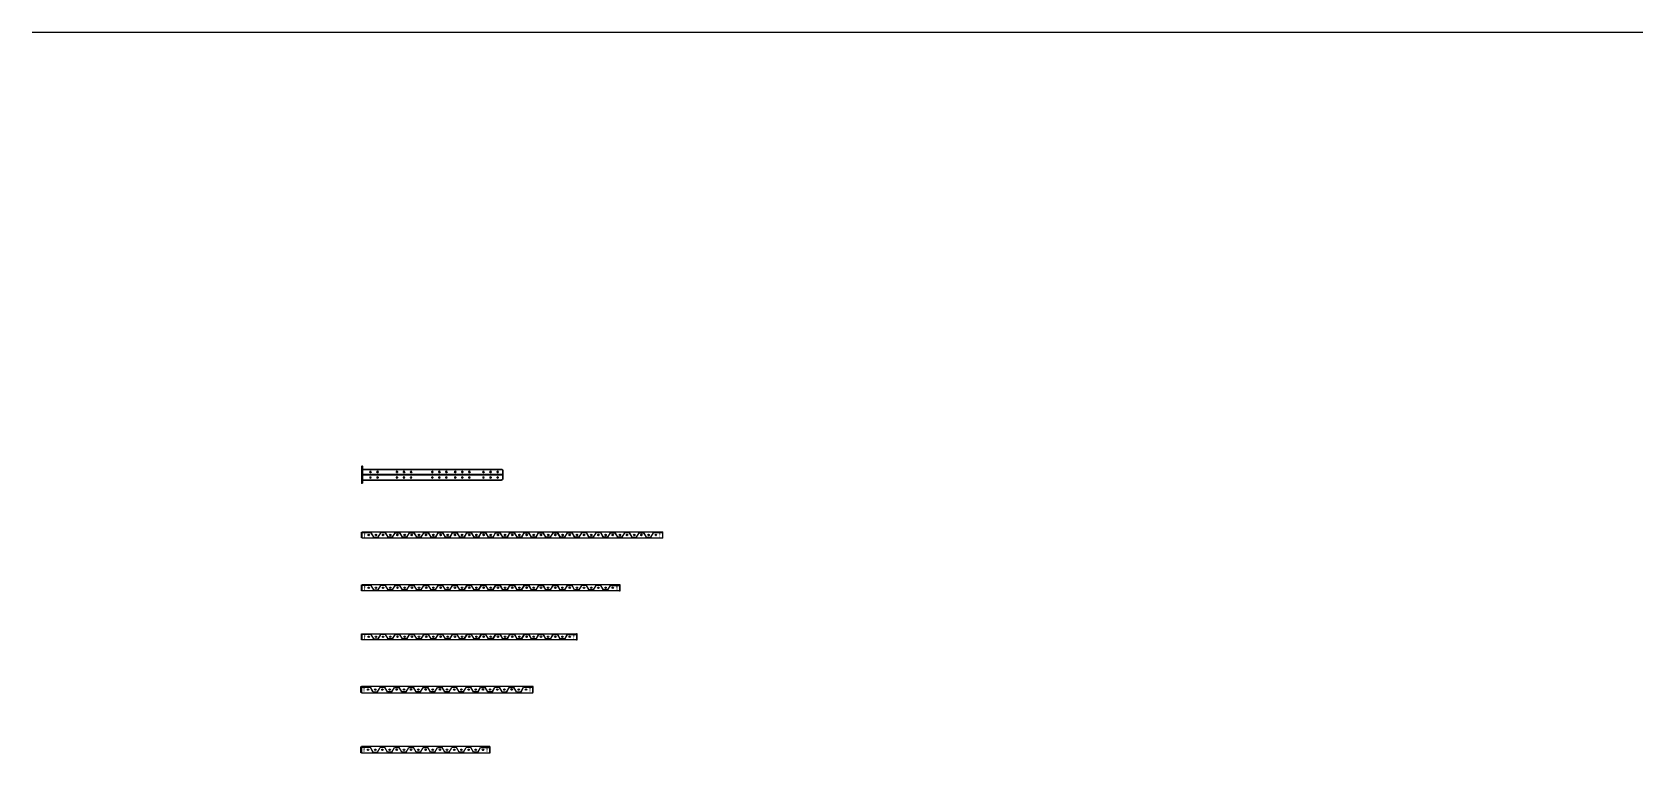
# Model space of a CAD drawing. Header units: millimetres. Extents: x 472 to 124515, y -23895 to 51792.
# Drawn here: x 18239 to 40934, y 41581 to 51792 of the extents above; entities that cross this region are included whole.
import ezdxf

# ---------------------------------------------------------------- set-up
doc = ezdxf.new("R2010")
doc.units = ezdxf.units.MM
doc.header["$LTSCALE"] = 100
doc.linetypes.add('HIDDEN', pattern=[0.375, 0.25, -0.125])
doc.layers.add('3L', color=1, linetype='Continuous', lineweight=30)
doc.layers.add('Z BEAM', color=7, linetype='Continuous')

# ---------------------------------------------------------------- blocks, each defined once
blk = doc.blocks.new('Bracket T300')
at = {"layer": '3L', "true_color": 0xfecc66}
h = blk.add_hatch(color=31, dxfattribs=at)
h.paths.add_polyline_path([(138046, 596), (138046, 836), (138034, 836), (138034, 596)])
h.paths.add_polyline_path([(138046, 781), (138034, 781), (138034, 811), (138046, 811)], flags=17)
h.paths.add_polyline_path([(138046, 621), (138034, 621), (138034, 651), (138046, 651)], flags=17)
at = {"layer": '3L', "color": 31, "true_color": 0xfecc66}
for points in [[(138050, 796), (138030, 796)], [(138050, 636), (138030, 636)]]:
    blk.add_lwpolyline(points, dxfattribs=at)
for points in [[(138046, 596), (138046, 836), (138034, 836), (138034, 596)], [(138046, 781), (138034, 781), (138034, 811), (138046, 811)], [(140034, 713), (140034, 719), (138046, 719), (138046, 713)], [(138046, 621), (138034, 621), (138034, 651), (138046, 651)]]:
    blk.add_lwpolyline(points, close=True, dxfattribs=at)
blk.add_lwpolyline([(138046, 641), (140009, 641, 0.414214), (140034, 666), (140034, 766, 0.414214), (140009, 791), (138046, 791)], format="xyb", close=True, dxfattribs=at)
for centre in [(138159, 756), (138159, 676), (138259, 756), (138259, 676), (138534, 756), (138534, 676), (138634, 756), (138634, 676), (138734, 756), (138734, 676), (139034, 756), (139034, 676), (139134, 756), (139134, 676), (139234, 756), (139234, 676), (139359, 756), (139359, 676), (139459, 756), (139459, 676), (139559, 756), (139559, 676), (139759, 756), (139759, 676), (139859, 756), (139859, 676), (139959, 756), (139959, 676)]:
    blk.add_circle(centre, 9, dxfattribs=at)
blk = doc.blocks.new('Z-BEAM 2440')
at = {"layer": 'Z BEAM'}
for points in [[(138072, -129), (138063, -129), (138063, -90), (138056, -90), (138068, -69), (138080, -90), (138072, -90)], [(140412, -129), (140421, -129), (140421, -90), (140429, -90), (140417, -69), (140405, -90), (140412, -90)]]:
    blk.add_hatch(color=5, dxfattribs=at).paths.add_polyline_path(points)
at = {"layer": 'Defpoints', "color": 5, "linetype": 'HIDDEN', "ltscale": 25}
for p, q in [((138158, -65), (138036, -65)), ((138036, -65), (138036, -66)), ((138157, -66), (138036, -66)), ((138194, -130), (138157, -66)), ((138195, -129), (138158, -65)), ((138194, -130), (138258, -130)), ((138195, -129), (138257, -129)), ((138257, -129), (138294, -65)), ((138258, -130), (138295, -66)), ((138361, -65), (138294, -65)), ((138361, -66), (138295, -66)), ((138398, -129), (138361, -65)), ((138398, -130), (138361, -66)), ((138461, -129), (138398, -129)), ((138461, -130), (138398, -130)), ((138461, -129), (138498, -65)), ((138461, -130), (138498, -66)), ((138498, -65), (138565, -65)), ((138498, -66), (138564, -66)), ((138601, -130), (138564, -66)), ((138602, -129), (138565, -65)), ((138665, -130), (138601, -130)), ((138664, -129), (138602, -129)), ((138664, -129), (138701, -65)), ((138665, -130), (138702, -66)), ((138701, -65), (138768, -65)), ((138702, -66), (138767, -66)), ((138804, -130), (138767, -66)), ((138805, -129), (138768, -65)), ((138868, -130), (138804, -130)), ((138867, -129), (138805, -129)), ((138867, -129), (138904, -65)), ((138868, -130), (138905, -66)), ((138904, -65), (138971, -65)), ((138905, -66), (138970, -66)), ((139007, -130), (138970, -66)), ((139008, -129), (138971, -65)), ((139071, -130), (139007, -130)), ((139070, -129), (139008, -129)), ((139070, -129), (139107, -65)), ((139071, -130), (139108, -66)), ((139107, -65), (139174, -65)), ((139108, -66), (139173, -66)), ((139210, -130), (139173, -66)), ((139211, -129), (139174, -65)), ((139274, -130), (139210, -130)), ((139273, -129), (139211, -129)), ((139273, -129), (139310, -65)), ((139274, -130), (139311, -66)), ((139377, -65), (139310, -65)), ((139377, -66), (139311, -66)), ((139414, -129), (139377, -65)), ((139414, -130), (139377, -66)), ((139477, -129), (139414, -129)), ((139477, -130), (139414, -130)), ((139477, -129), (139514, -65)), ((139477, -130), (139514, -66)), ((139581, -65), (139514, -65)), ((139580, -66), (139514, -66)), ((139617, -130), (139580, -66)), ((139618, -129), (139581, -65)), ((139681, -130), (139617, -130)), ((139680, -129), (139618, -129)), ((139680, -129), (139717, -65)), ((139681, -130), (139718, -66)), ((139717, -65), (139784, -65)), ((139718, -66), (139783, -66)), ((139820, -130), (139783, -66)), ((139821, -129), (139784, -65)), ((139884, -130), (139820, -130)), ((139883, -129), (139821, -129)), ((139883, -129), (139920, -65)), ((139884, -130), (139921, -66)), ((139987, -65), (139920, -65)), ((139986, -66), (139921, -66)), ((140023, -130), (139986, -66)), ((140024, -129), (139987, -65)), ((140023, -130), (140087, -130)), ((140024, -129), (140086, -129)), ((140086, -129), (140123, -65)), ((140087, -130), (140124, -66)), ((140123, -65), (140190, -65)), ((140124, -66), (140189, -66)), ((140226, -130), (140189, -66)), ((140227, -129), (140190, -65)), ((140226, -130), (140290, -130)), ((140227, -129), (140289, -129)), ((140289, -129), (140326, -65)), ((140290, -130), (140327, -66)), ((140449, -65), (140326, -65)), ((140449, -66), (140327, -66)), ((140449, -65), (140449, -66))]:
    blk.add_line(p, q, dxfattribs=at)
at = {"layer": 'Z BEAM', "color": 5}
for p, q in [((138020, -98), (138033, -98)), ((138023, -56), (138029, -56)), ((138023, -88), (138029, -88)), ((138023, -108), (138029, -108)), ((138029, -140), (138023, -140)), ((140455, -53), (138029, -53)), ((138029, -53), (138029, -142)), ((138029, -142), (140455, -142)), ((140465, -98), (140452, -98)), ((140455, -142), (140455, -53)), ((140462, -56), (140455, -56)), ((140462, -88), (140455, -88)), ((140462, -108), (140455, -108)), ((140455, -140), (140462, -140))]:
    blk.add_line(p, q, dxfattribs=at)
at = {"layer": 'Z BEAM', "color": 7}
for p, q in [((138023, -140), (138023, -56)), ((140462, -140), (140462, -56))]:
    blk.add_line(p, q, dxfattribs=at)
at = {"layer": 'Z BEAM', "color": 5}
for centre in [(138125, -98), (138226, -98), (138328, -98), (138430, -98), (138531, -98), (138633, -98), (138734, -98), (138836, -98), (138938, -98), (139039, -98), (139141, -98), (139242, -98), (139344, -98), (139446, -98), (139547, -98), (139649, -98), (139750, -98), (139852, -98), (139954, -98), (140055, -98), (140157, -98), (140258, -98), (140360, -98)]:
    blk.add_circle(centre, 9.92, dxfattribs=at)
blk = doc.blocks.new('Z-BEAM 1830')
at = {"layer": 'Z BEAM'}
for points in [[(138072, -877), (138063, -877), (138063, -837), (138056, -837), (138068, -816), (138080, -837), (138072, -837)], [(139804, -877), (139813, -877), (139813, -837), (139821, -837), (139808, -816), (139796, -837), (139804, -837)]]:
    blk.add_hatch(color=5, dxfattribs=at).paths.add_polyline_path(points)
at = {"layer": 'Defpoints', "color": 5, "linetype": 'HIDDEN', "ltscale": 25}
for p, q in [((138158, -812), (138036, -812)), ((138036, -812), (138036, -814)), ((138157, -814), (138036, -814)), ((138194, -877), (138157, -814)), ((138195, -876), (138158, -812)), ((138194, -877), (138258, -877)), ((138195, -876), (138257, -876)), ((138257, -876), (138294, -812)), ((138258, -877), (138295, -814)), ((138361, -812), (138294, -812)), ((138361, -814), (138295, -814)), ((138398, -876), (138361, -812)), ((138398, -877), (138361, -814)), ((138461, -876), (138398, -876)), ((138461, -877), (138398, -877)), ((138461, -876), (138498, -812)), ((138461, -877), (138498, -814)), ((138498, -812), (138565, -812)), ((138498, -814), (138564, -814)), ((138601, -877), (138564, -814)), ((138602, -876), (138565, -812)), ((138665, -877), (138601, -877)), ((138664, -876), (138602, -876)), ((138664, -876), (138701, -812)), ((138665, -877), (138702, -814)), ((138701, -812), (138768, -812)), ((138702, -814), (138767, -814)), ((138804, -877), (138767, -814)), ((138805, -876), (138768, -812)), ((138868, -877), (138804, -877)), ((138867, -876), (138805, -876)), ((138867, -876), (138904, -812)), ((138868, -877), (138905, -814)), ((138904, -812), (138971, -812)), ((138905, -814), (138970, -814)), ((139007, -877), (138970, -814)), ((139008, -876), (138971, -812)), ((139071, -877), (139007, -877)), ((139070, -876), (139008, -876)), ((139070, -876), (139107, -812)), ((139071, -877), (139108, -814)), ((139107, -812), (139174, -812)), ((139108, -814), (139173, -814)), ((139210, -877), (139173, -814)), ((139211, -876), (139174, -812)), ((139274, -877), (139210, -877)), ((139273, -876), (139211, -876)), ((139273, -876), (139310, -812)), ((139274, -877), (139311, -814)), ((139377, -812), (139310, -812)), ((139377, -814), (139311, -814)), ((139414, -876), (139377, -812)), ((139414, -877), (139377, -814)), ((139477, -876), (139414, -876)), ((139477, -877), (139414, -877)), ((139477, -876), (139514, -812)), ((139477, -877), (139514, -814)), ((139581, -812), (139514, -812)), ((139580, -814), (139514, -814)), ((139617, -877), (139580, -814)), ((139618, -876), (139581, -812)), ((139681, -877), (139617, -877)), ((139680, -876), (139618, -876)), ((139680, -876), (139717, -812)), ((139681, -877), (139718, -814)), ((139717, -812), (139784, -812)), ((139847, -812), (139718, -812)), ((139718, -814), (139841, -814)), ((139841, -812), (139841, -814))]:
    blk.add_line(p, q, dxfattribs=at)
at = {"layer": 'Z BEAM', "color": 5}
for p, q in [((138020, -845), (138033, -845)), ((138023, -803), (138029, -803)), ((138023, -835), (138029, -835)), ((138023, -855), (138029, -855)), ((138029, -887), (138023, -887)), ((139847, -800), (138029, -800)), ((138029, -800), (138029, -889)), ((138029, -889), (139847, -889)), ((139847, -889), (139847, -800)), ((139853, -803), (139847, -803)), ((139847, -887), (139853, -887))]:
    blk.add_line(p, q, dxfattribs=at)
at = {"layer": 'Z BEAM', "color": 7}
for p, q in [((138023, -887), (138023, -803)), ((139853, -887), (139853, -803))]:
    blk.add_line(p, q, dxfattribs=at)
at = {"layer": 'Z BEAM', "color": 5}
for centre in [(138125, -845), (138226, -845), (138328, -845), (138430, -845), (138531, -845), (138633, -845), (138734, -845), (138836, -845), (138938, -845), (139039, -845), (139141, -845), (139242, -845), (139344, -845), (139446, -845), (139547, -845), (139649, -845), (139750, -845), (139752, -845)]:
    blk.add_circle(centre, 9.92, dxfattribs=at)
blk = doc.blocks.new('M P Z-BEAM 14 (4270)')
at = {"layer": 'Z BEAM'}
for points in [[(49, -32), (40, -32), (40, 8), (32, 8), (45, 28), (57, 8), (49, 8)], [(4218, -32), (4227, -32), (4227, 8), (4235, 8), (4222, 28), (4210, 8), (4218, 8)]]:
    blk.add_hatch(color=5, dxfattribs=at).paths.add_polyline_path(points)
at = {"layer": 'Defpoints', "color": 5, "linetype": 'HIDDEN', "ltscale": 25}
for p, q in [((136, 33), (13, 33)), ((13, 33), (13, 31)), ((135, 31), (13, 31)), ((172, -33), (135, 31)), ((173, -31), (136, 33)), ((235, -31), (272, 33)), ((236, -33), (273, 31)), ((339, 33), (272, 33)), ((338, 31), (273, 31)), ((375, -33), (338, 31)), ((376, -31), (339, 33)), ((438, -31), (475, 33)), ((439, -33), (476, 31)), ((475, 33), (542, 33)), ((476, 31), (541, 31)), ((578, -33), (541, 31)), ((579, -31), (542, 33)), ((641, -31), (678, 33)), ((642, -33), (679, 31)), ((678, 33), (745, 33)), ((679, 31), (745, 31)), ((782, -31), (745, 33)), ((782, -33), (745, 31)), ((845, -31), (882, 33)), ((845, -33), (882, 31)), ((882, 33), (949, 33)), ((882, 31), (948, 31)), ((985, -33), (948, 31)), ((986, -31), (949, 33)), ((1048, -31), (1085, 33)), ((1049, -33), (1086, 31)), ((1085, 33), (1152, 33)), ((1086, 31), (1151, 31)), ((1188, -33), (1151, 31)), ((1189, -31), (1152, 33)), ((1251, -31), (1288, 33)), ((1252, -33), (1289, 31)), ((1288, 33), (1355, 33)), ((1289, 31), (1354, 31)), ((1391, -33), (1354, 31)), ((1392, -31), (1355, 33)), ((1454, -31), (1491, 33)), ((1455, -33), (1492, 31)), ((1491, 33), (1558, 33)), ((1492, 31), (1557, 31)), ((1594, -33), (1557, 31)), ((1595, -31), (1558, 33)), ((1657, -31), (1694, 33)), ((1658, -33), (1695, 31)), ((1694, 33), (1761, 33)), ((1695, 31), (1761, 31)), ((1798, -31), (1761, 33)), ((1798, -33), (1761, 31)), ((1861, -31), (1898, 33)), ((1861, -33), (1898, 31)), ((1898, 33), (1965, 33)), ((1898, 31), (1964, 31)), ((2000, -33), (1963, 31)), ((2001, -31), (1964, 33)), ((2063, -31), (2100, 33)), ((2064, -33), (2101, 31)), ((2100, 33), (2167, 33)), ((2101, 31), (2166, 31)), ((2203, -33), (2166, 31)), ((2204, -31), (2167, 33)), ((2266, -31), (2303, 33)), ((2267, -33), (2304, 31)), ((2303, 33), (2370, 33)), ((2304, 31), (2369, 31)), ((2406, -33), (2369, 31)), ((2407, -31), (2370, 33)), ((2469, -31), (2506, 33)), ((2470, -33), (2507, 31)), ((2506, 33), (2573, 33)), ((2507, 31), (2573, 31)), ((2610, -31), (2573, 33)), ((2610, -33), (2573, 31)), ((2673, -31), (2710, 33)), ((2673, -33), (2710, 31)), ((2710, 33), (2777, 33)), ((2710, 31), (2776, 31)), ((2813, -33), (2776, 31)), ((2814, -31), (2777, 33)), ((2876, -31), (2913, 33)), ((2877, -33), (2914, 31)), ((2913, 33), (2980, 33)), ((2914, 31), (2979, 31)), ((3016, -33), (2979, 31)), ((3017, -31), (2980, 33)), ((3079, -31), (3116, 33)), ((3080, -33), (3117, 31)), ((3183, 33), (3116, 33)), ((3182, 31), (3117, 31)), ((3219, -33), (3182, 31)), ((3220, -31), (3183, 33)), ((3282, -31), (3319, 33)), ((3283, -33), (3320, 31)), ((3386, 33), (3319, 33)), ((3385, 31), (3320, 31)), ((3422, -33), (3385, 31)), ((3423, -31), (3386, 33)), ((3485, -31), (3522, 33)), ((3486, -33), (3523, 31)), ((3522, 33), (3589, 33)), ((3523, 31), (3589, 31)), ((3626, -31), (3589, 33)), ((3626, -33), (3589, 31)), ((3689, -31), (3726, 33)), ((3689, -33), (3726, 31)), ((3793, 33), (3726, 33)), ((3792, 31), (3726, 31)), ((3829, -33), (3792, 31)), ((3830, -31), (3793, 33)), ((3892, -31), (3929, 33)), ((3893, -33), (3930, 31)), ((3929, 33), (3996, 33)), ((3930, 31), (3995, 31)), ((4032, -33), (3995, 31)), ((4033, -31), (3996, 33)), ((4095, -31), (4132, 33)), ((4096, -33), (4133, 31)), ((4255, 33), (4132, 33)), ((4255, 31), (4133, 31)), ((4255, 33), (4255, 31)), ((172, -33), (236, -33)), ((173, -31), (235, -31)), ((439, -33), (375, -33)), ((438, -31), (376, -31)), ((642, -33), (578, -33)), ((641, -31), (579, -31)), ((845, -31), (782, -31)), ((845, -33), (782, -33)), ((1049, -33), (985, -33)), ((1048, -31), (986, -31)), ((1252, -33), (1188, -33)), ((1251, -31), (1189, -31)), ((1455, -33), (1391, -33)), ((1454, -31), (1392, -31)), ((1658, -33), (1594, -33)), ((1657, -31), (1595, -31)), ((1861, -31), (1798, -31)), ((1861, -33), (1798, -33)), ((2064, -33), (2000, -33)), ((2063, -31), (2001, -31)), ((2267, -33), (2203, -33)), ((2266, -31), (2204, -31)), ((2470, -33), (2406, -33)), ((2469, -31), (2407, -31)), ((2673, -31), (2610, -31)), ((2673, -33), (2610, -33)), ((2877, -33), (2813, -33)), ((2876, -31), (2814, -31)), ((3080, -33), (3016, -33)), ((3079, -31), (3017, -31)), ((3283, -33), (3219, -33)), ((3282, -31), (3220, -31)), ((3486, -33), (3422, -33)), ((3485, -31), (3423, -31)), ((3689, -31), (3626, -31)), ((3689, -33), (3626, -33)), ((3829, -33), (3893, -33)), ((3830, -31), (3892, -31)), ((4032, -33), (4096, -33)), ((4033, -31), (4095, -31))]:
    blk.add_line(p, q, dxfattribs=at)
at = {"layer": 'Z BEAM', "color": 5}
for p, q in [((-3, 0), (10, 0)), ((0, 42), (6, 42)), ((0, 10), (6, 10)), ((6, 44), (4261, 44)), ((6, -44), (6, 44)), ((4270, 0), (4258, 0)), ((4261, 44), (4261, -44)), ((4267, 42), (4261, 42)), ((4267, 10), (4261, 10)), ((0, -10), (6, -10)), ((6, -42), (0, -42)), ((4261, -44), (6, -44)), ((4267, -10), (4261, -10)), ((4261, -42), (4267, -42))]:
    blk.add_line(p, q, dxfattribs=at)
at = {"layer": 'Z BEAM', "color": 7}
for p, q in [((0, -42), (0, 42)), ((4267, -42), (4267, 42))]:
    blk.add_line(p, q, dxfattribs=at)
at = {"layer": 'Z BEAM', "color": 5}
for centre in [(102, 0), (203, 0), (305, 0), (406, 0), (508, 0), (610, 0), (711, 0), (813, 0), (914, 0), (1016, 0), (1118, 0), (1219, 0), (1321, 0), (1422, 0), (1524, 0), (1626, 0), (1727, 0), (1829, 0), (1930, 0), (2032, 0), (2134, 0), (2235, 0), (2337, 0), (2438, 0), (2540, 0), (2642, 0), (2743, 0), (2845, 0), (2946, 0), (3048, 0), (3150, 0), (3251, 0), (3353, 0), (3454, 0), (3556, 0), (3658, 0), (3759, 0), (3861, 0), (3962, 0), (4064, 0), (4166, 0)]:
    blk.add_circle(centre, 9.92, dxfattribs=at)
blk = doc.blocks.new('Z-BEAM 3050')
at = {"layer": 'Z BEAM'}
for points in [[(138082, -1453), (138073, -1453), (138073, -1413), (138065, -1413), (138077, -1393), (138090, -1413), (138082, -1413)], [(141033, -1453), (141042, -1453), (141042, -1413), (141050, -1413), (141038, -1393), (141026, -1413), (141033, -1413)]]:
    blk.add_hatch(color=5, dxfattribs=at).paths.add_polyline_path(points)
at = {"layer": 'Defpoints', "color": 5, "linetype": 'HIDDEN', "ltscale": 25}
for p, q in [((138168, -1388), (138046, -1388)), ((138046, -1388), (138046, -1390)), ((138168, -1390), (138046, -1390)), ((138205, -1452), (138168, -1388)), ((138205, -1454), (138168, -1390)), ((138205, -1452), (138268, -1452)), ((138205, -1454), (138268, -1454)), ((138268, -1452), (138305, -1388)), ((138268, -1454), (138305, -1390)), ((138372, -1388), (138305, -1388)), ((138371, -1390), (138305, -1390)), ((138408, -1454), (138371, -1390)), ((138409, -1452), (138372, -1388)), ((138472, -1454), (138408, -1454)), ((138471, -1452), (138409, -1452)), ((138471, -1452), (138508, -1388)), ((138472, -1454), (138509, -1390)), ((138508, -1388), (138575, -1388)), ((138509, -1390), (138574, -1390)), ((138611, -1454), (138574, -1390)), ((138612, -1452), (138575, -1388)), ((138675, -1454), (138611, -1454)), ((138674, -1452), (138612, -1452)), ((138674, -1452), (138711, -1388)), ((138675, -1454), (138712, -1390)), ((138711, -1388), (138778, -1388)), ((138712, -1390), (138777, -1390)), ((138814, -1454), (138777, -1390)), ((138815, -1452), (138778, -1388)), ((138878, -1454), (138814, -1454)), ((138877, -1452), (138815, -1452)), ((138877, -1452), (138914, -1388)), ((138878, -1454), (138915, -1390)), ((138914, -1388), (138981, -1388)), ((138915, -1390), (138980, -1390)), ((139017, -1454), (138980, -1390)), ((139018, -1452), (138981, -1388)), ((139081, -1454), (139017, -1454)), ((139080, -1452), (139018, -1452)), ((139080, -1452), (139117, -1388)), ((139081, -1454), (139118, -1390)), ((139117, -1388), (139184, -1388)), ((139118, -1390), (139184, -1390)), ((139221, -1452), (139184, -1388)), ((139221, -1454), (139184, -1390)), ((139284, -1452), (139221, -1452)), ((139284, -1454), (139221, -1454)), ((139284, -1452), (139321, -1388)), ((139284, -1454), (139321, -1390)), ((139321, -1388), (139388, -1388)), ((139321, -1390), (139387, -1390)), ((139424, -1454), (139387, -1390)), ((139425, -1452), (139388, -1388)), ((139488, -1454), (139424, -1454)), ((139487, -1452), (139425, -1452)), ((139487, -1452), (139524, -1388)), ((139488, -1454), (139525, -1390)), ((139524, -1388), (139591, -1388)), ((139525, -1390), (139590, -1390)), ((139627, -1454), (139590, -1390)), ((139628, -1452), (139591, -1388)), ((139691, -1454), (139627, -1454)), ((139690, -1452), (139628, -1452)), ((139690, -1452), (139727, -1388)), ((139691, -1454), (139728, -1390)), ((139727, -1388), (139794, -1388)), ((139728, -1390), (139793, -1390)), ((139830, -1454), (139793, -1390)), ((139831, -1452), (139794, -1388)), ((139894, -1454), (139830, -1454)), ((139893, -1452), (139831, -1452)), ((139893, -1452), (139930, -1388)), ((139894, -1454), (139931, -1390)), ((139930, -1388), (139997, -1388)), ((139931, -1390), (139996, -1390)), ((140033, -1454), (139996, -1390)), ((140033, -1452), (139997, -1388)), ((140096, -1452), (140033, -1452)), ((140097, -1454), (140033, -1454)), ((140096, -1452), (140133, -1388)), ((140097, -1454), (140133, -1390)), ((140133, -1388), (140200, -1388)), ((140133, -1390), (140199, -1390)), ((140236, -1454), (140199, -1390)), ((140237, -1452), (140200, -1388)), ((140300, -1454), (140236, -1454)), ((140299, -1452), (140237, -1452)), ((140299, -1452), (140336, -1388)), ((140300, -1454), (140337, -1390)), ((140336, -1388), (140403, -1388)), ((140337, -1390), (140402, -1390)), ((140439, -1454), (140402, -1390)), ((140440, -1452), (140403, -1388)), ((140503, -1454), (140439, -1454)), ((140502, -1452), (140440, -1452)), ((140502, -1452), (140539, -1388)), ((140503, -1454), (140540, -1390)), ((140539, -1388), (140606, -1388)), ((140540, -1390), (140605, -1390)), ((140642, -1454), (140605, -1390)), ((140643, -1452), (140606, -1388)), ((140706, -1454), (140642, -1454)), ((140705, -1452), (140643, -1452)), ((140705, -1452), (140742, -1388)), ((140706, -1454), (140743, -1390)), ((140742, -1388), (140809, -1388)), ((140743, -1390), (140808, -1390)), ((140845, -1454), (140808, -1390)), ((140846, -1452), (140809, -1388)), ((140909, -1454), (140845, -1454)), ((140909, -1452), (140846, -1452)), ((140909, -1452), (140945, -1388)), ((140909, -1454), (140946, -1390)), ((140945, -1388), (141070, -1388)), ((140946, -1390), (141070, -1390)), ((141070, -1388), (141070, -1390))]:
    blk.add_line(p, q, dxfattribs=at)
at = {"layer": 'Z BEAM', "color": 5}
for p, q in [((138029, -1421), (138042, -1421)), ((138033, -1379), (138039, -1379)), ((138033, -1411), (138039, -1411)), ((138033, -1431), (138039, -1431)), ((138039, -1463), (138033, -1463)), ((138039, -1377), (141076, -1377)), ((138039, -1465), (138039, -1377)), ((141076, -1465), (138039, -1465)), ((141086, -1421), (141073, -1421)), ((141076, -1377), (141076, -1465)), ((141083, -1379), (141076, -1379)), ((141083, -1411), (141076, -1411)), ((141083, -1431), (141076, -1431)), ((141076, -1463), (141083, -1463))]:
    blk.add_line(p, q, dxfattribs=at)
at = {"layer": 'Z BEAM', "color": 7}
for p, q in [((138033, -1463), (138033, -1379)), ((141083, -1463), (141083, -1379))]:
    blk.add_line(p, q, dxfattribs=at)
at = {"layer": 'Z BEAM', "color": 5}
for centre in [(138134, -1421), (138236, -1421), (138337, -1421), (138439, -1421), (138541, -1421), (138642, -1421), (138744, -1421), (138845, -1421), (138947, -1421), (139049, -1421), (139150, -1421), (139252, -1421), (139353, -1421), (139455, -1421), (139557, -1421), (139658, -1421), (139760, -1421), (139861, -1421), (139963, -1421), (140065, -1421), (140166, -1421), (140268, -1421), (140369, -1421), (140471, -1421), (140573, -1421), (140674, -1421), (140776, -1421), (140877, -1421), (140979, -1421)]:
    blk.add_circle(centre, 9.92, dxfattribs=at)
blk = doc.blocks.new('Z-BEAM 3660')
at = {"layer": 'Z BEAM'}
for points in [[(138082, -599), (138073, -599), (138073, -560), (138065, -560), (138077, -539), (138090, -560), (138082, -560)], [(141643, -599), (141652, -599), (141652, -560), (141660, -560), (141648, -539), (141636, -560), (141643, -560)]]:
    blk.add_hatch(color=5, dxfattribs=at).paths.add_polyline_path(points)
at = {"layer": 'Defpoints', "color": 5, "linetype": 'HIDDEN', "ltscale": 25}
for p, q in [((138168, -535), (138046, -535)), ((138046, -535), (138046, -536)), ((138168, -536), (138046, -536)), ((138205, -599), (138168, -535)), ((138205, -600), (138168, -536)), ((138205, -599), (138268, -599)), ((138205, -600), (138268, -600)), ((138268, -599), (138305, -535)), ((138268, -600), (138305, -536)), ((138372, -535), (138305, -535)), ((138371, -536), (138305, -536)), ((138408, -600), (138371, -536)), ((138409, -599), (138372, -535)), ((138472, -600), (138408, -600)), ((138471, -599), (138409, -599)), ((138471, -599), (138508, -535)), ((138472, -600), (138509, -536)), ((138508, -535), (138575, -535)), ((138509, -536), (138574, -536)), ((138611, -600), (138574, -536)), ((138612, -599), (138575, -535)), ((138675, -600), (138611, -600)), ((138674, -599), (138612, -599)), ((138674, -599), (138711, -535)), ((138675, -600), (138712, -536)), ((138711, -535), (138778, -535)), ((138712, -536), (138777, -536)), ((138814, -600), (138777, -536)), ((138815, -599), (138778, -535)), ((138878, -600), (138814, -600)), ((138877, -599), (138815, -599)), ((138877, -599), (138914, -535)), ((138878, -600), (138915, -536)), ((138914, -535), (138981, -535)), ((138915, -536), (138980, -536)), ((139017, -600), (138980, -536)), ((139018, -599), (138981, -535)), ((139081, -600), (139017, -600)), ((139080, -599), (139018, -599)), ((139080, -599), (139117, -535)), ((139081, -600), (139118, -536)), ((139117, -535), (139184, -535)), ((139118, -536), (139184, -536)), ((139221, -599), (139184, -535)), ((139221, -600), (139184, -536)), ((139284, -599), (139221, -599)), ((139284, -600), (139221, -600)), ((139284, -599), (139321, -535)), ((139284, -600), (139321, -536)), ((139321, -535), (139388, -535)), ((139321, -536), (139387, -536)), ((139424, -600), (139387, -536)), ((139425, -599), (139388, -535)), ((139488, -600), (139424, -600)), ((139487, -599), (139425, -599)), ((139487, -599), (139524, -535)), ((139488, -600), (139525, -536)), ((139524, -535), (139591, -535)), ((139525, -536), (139590, -536)), ((139627, -600), (139590, -536)), ((139628, -599), (139591, -535)), ((139691, -600), (139627, -600)), ((139690, -599), (139628, -599)), ((139690, -599), (139727, -535)), ((139691, -600), (139728, -536)), ((139727, -535), (139794, -535)), ((139728, -536), (139793, -536)), ((139830, -600), (139793, -536)), ((139831, -599), (139794, -535)), ((139894, -600), (139830, -600)), ((139893, -599), (139831, -599)), ((139893, -599), (139930, -535)), ((139894, -600), (139931, -536)), ((139930, -535), (139997, -535)), ((139931, -536), (139996, -536)), ((140033, -600), (139996, -536)), ((140033, -599), (139997, -535)), ((140096, -599), (140033, -599)), ((140097, -600), (140033, -600)), ((140096, -599), (140133, -535)), ((140097, -600), (140133, -536)), ((140133, -535), (140200, -535)), ((140133, -536), (140199, -536)), ((140236, -600), (140199, -536)), ((140237, -599), (140200, -535)), ((140300, -600), (140236, -600)), ((140299, -599), (140237, -599)), ((140299, -599), (140336, -535)), ((140300, -600), (140337, -536)), ((140336, -535), (140403, -535)), ((140337, -536), (140402, -536)), ((140439, -600), (140402, -536)), ((140440, -599), (140403, -535)), ((140503, -600), (140439, -600)), ((140502, -599), (140440, -599)), ((140502, -599), (140539, -535)), ((140503, -600), (140540, -536)), ((140539, -535), (140606, -535)), ((140540, -536), (140605, -536)), ((140642, -600), (140605, -536)), ((140643, -599), (140606, -535)), ((140706, -600), (140642, -600)), ((140705, -599), (140643, -599)), ((140705, -599), (140742, -535)), ((140706, -600), (140743, -536)), ((140742, -535), (140809, -535)), ((140743, -536), (140808, -536)), ((140845, -600), (140808, -536)), ((140846, -599), (140809, -535)), ((140909, -600), (140845, -600)), ((140909, -599), (140846, -599)), ((140909, -599), (140945, -535)), ((140909, -600), (140946, -536)), ((140945, -535), (141013, -535)), ((140946, -536), (141012, -536)), ((141049, -600), (141012, -536)), ((141049, -599), (141013, -535)), ((141112, -599), (141049, -599)), ((141113, -600), (141049, -600)), ((141112, -599), (141149, -535)), ((141113, -600), (141149, -536)), ((141216, -535), (141149, -535)), ((141215, -536), (141149, -536)), ((141252, -600), (141215, -536)), ((141253, -599), (141216, -535)), ((141316, -600), (141252, -600)), ((141315, -599), (141253, -599)), ((141315, -599), (141352, -535)), ((141316, -600), (141353, -536)), ((141419, -535), (141352, -535)), ((141418, -536), (141353, -536)), ((141455, -600), (141418, -536)), ((141456, -599), (141419, -535)), ((141519, -600), (141455, -600)), ((141518, -599), (141456, -599)), ((141518, -599), (141555, -535)), ((141519, -600), (141556, -536)), ((141555, -535), (141680, -535)), ((141556, -536), (141680, -536)), ((141680, -535), (141680, -536))]:
    blk.add_line(p, q, dxfattribs=at)
at = {"layer": 'Z BEAM', "color": 5}
for p, q in [((138029, -568), (138042, -568)), ((138033, -526), (138039, -526)), ((138033, -558), (138039, -558)), ((138033, -578), (138039, -578)), ((138039, -610), (138033, -610)), ((138039, -523), (141686, -523)), ((138039, -612), (138039, -523)), ((141686, -612), (138039, -612)), ((141696, -568), (141683, -568)), ((141686, -523), (141686, -612)), ((141693, -526), (141686, -526)), ((141693, -558), (141686, -558)), ((141693, -578), (141686, -578)), ((141686, -610), (141693, -610))]:
    blk.add_line(p, q, dxfattribs=at)
at = {"layer": 'Z BEAM', "color": 7}
for p, q in [((138033, -610), (138033, -526)), ((141693, -610), (141693, -526))]:
    blk.add_line(p, q, dxfattribs=at)
at = {"layer": 'Z BEAM', "color": 5}
for centre in [(138134, -568), (138236, -568), (138337, -568), (138439, -568), (138541, -568), (138642, -568), (138744, -568), (138845, -568), (138947, -568), (139049, -568), (139150, -568), (139252, -568), (139353, -568), (139455, -568), (139557, -568), (139658, -568), (139760, -568), (139861, -568), (139963, -568), (140065, -568), (140166, -568), (140268, -568), (140369, -568), (140471, -568), (140573, -568), (140674, -568), (140776, -568), (140877, -568), (140979, -568), (141081, -568), (141182, -568), (141284, -568), (141385, -568), (141487, -568), (141589, -568)]:
    blk.add_circle(centre, 9.92, dxfattribs=at)

msp = doc.modelspace()

# ---------------------------------------------------------------- linework, layer by layer
msp.add_line((18238.6, 51792.2), (50288.6, 51792.2))

# ---------------------------------------------------------------- block references
for name, p in [('Bracket T300', (-115128.1, 44806.1)), ('Z-BEAM 3660', (-115128.1, 44489.4)), ('Z-BEAM 3050', (-115128.1, 44647.8)), ('Z-BEAM 2440', (-115128.1, 42576.2)), ('Z-BEAM 1830', (-115128.1, 42470.6))]:
    msp.add_blockref(name, p)
at = {"layer": 'Z BEAM'}
msp.add_blockref('M P Z-BEAM 14 (4270)', (22904.6, 44668.5), dxfattribs=at)

doc.saveas('drawing.dxf')
